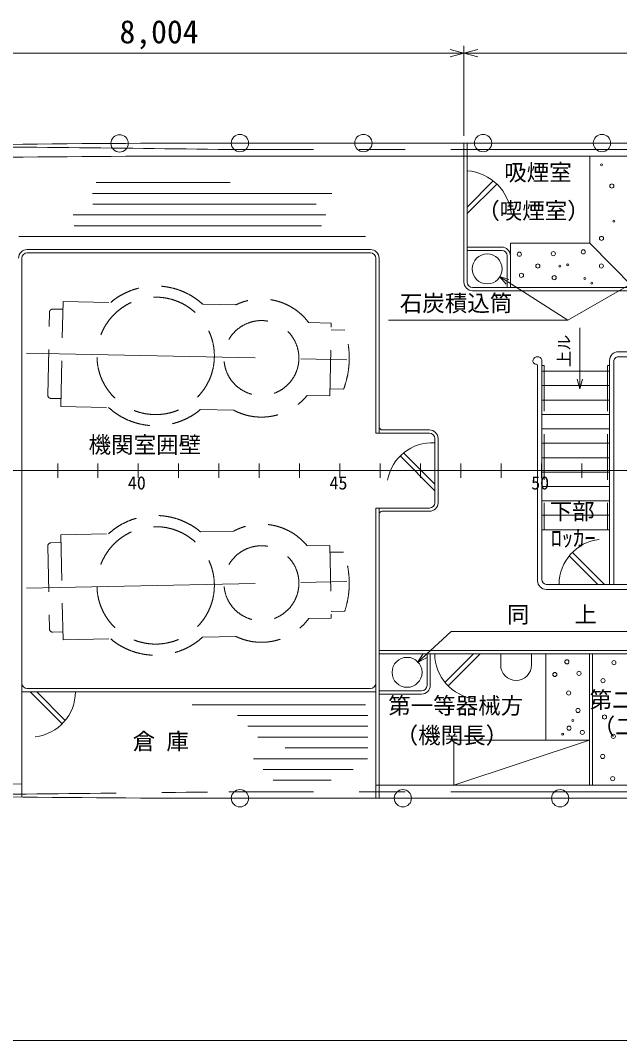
# Model space of a CAD drawing. Units: millimetres, scale not verified. Extents: x -51050 to 51050, y -29701 to 29699.
# Drawn here: x -17294 to -8974, y -13908 to 257 of the extents above; entities that cross this region are included whole.
import ezdxf
from ezdxf.enums import TextEntityAlignment as Align

# ---------------------------------------------------------------- set-up
doc = ezdxf.new("R2010")
doc.units = ezdxf.units.MM
doc.header["$LTSCALE"] = 100
doc.linetypes.add('USER1', pattern=[50.8, 31.75, -6.35, 6.35, -6.35])
doc.linetypes.add('USER2', pattern=[9.525, 6.35, -3.175])
for name, color, linetype, lineweight in [('0-2_sunpou', 7, 'Continuous', 18), ('0-3_keijou', 7, 'Continuous', 18), ('0-5_text', 7, 'Continuous', 18), ('0-6_center', 7, 'USER1', 18), ('0-7_hachi', 7, 'Continuous', 18)]:
    doc.layers.add(name, color=color, linetype=linetype, lineweight=lineweight)
doc.styles.add('ＭＳ ゴシック', font='')
doc.styles.get('ＭＳ ゴシック').set_extended_font_data('MS Gothic')

msp = doc.modelspace()

# ---------------------------------------------------------------- linework, layer by layer
at = {"layer": '0-2_sunpou'}
for p, q in [((-11135, -1346.3), (-11135, -98.2)), ((-11135, -1346.3), (-11135, -98.2)), ((-19139, -198.2), (-11135, -198.2)), ((-11135, -198.2), (-11328.2, -146.4)), ((-11135, -198.2), (-11328.2, -250)), ((-11135, -198.2), (-10941.8, -146.4)), ((-11135, -198.2), (4511, -198.2)), ((-11135, -198.2), (-10941.8, -250)), ((-16777, -5894.3), (-16777, -6094.3)), ((-16217, -5894.3), (-16217, -6094.3)), ((-15657, -5894.3), (-15657, -6094.3)), ((-15097, -5894.3), (-15097, -6094.3)), ((-14537, -5894.3), (-14537, -6094.3)), ((-13977, -5894.3), (-13977, -6094.3)), ((-13417, -5894.3), (-13417, -6094.3)), ((-12857, -5894.3), (-12857, -6094.3)), ((-12297, -5894.3), (-12297, -6094.3)), ((-11737, -5894.3), (-11737, -6094.3)), ((-11177, -5894.3), (-11177, -6094.3)), ((-10617, -5894.3), (-10617, -6094.3)), ((-10057, -5894.3), (-10057, -6094.3)), ((-9497, -5894.3), (-9497, -6094.3)), ((-42154.3, -5994.3), (36519.9, -5994.3)), ((30140, -13907.6), (-38194, -13907.6))]:
    msp.add_line(p, q, dxfattribs=at)
at = {"layer": '0-3_keijou'}
for p, q in [((2016.9, -1446.3), (-14401.2, -1446.3)), ((-11135, -3376.3), (-11135, -1446.3)), ((-11090, -1446.3), (-11090, -3376.3)), ((2016.9, -1626.3), (-14401.2, -1626.3)), ((-9387.5, -1626.3), (-9387.5, -2836.3)), ((-11090, -2334.1), (-10728.2, -1972.3)), ((-11090, -2426), (-10679.1, -2015.1)), ((-17199, -2924.3), (-12434, -2924.3)), ((-17199, -2969.3), (-12434, -2969.3)), ((-11090, -2891.3), (-10610, -2891.3)), ((-11090, -2936.3), (-10610, -2936.3)), ((-10490, -2836.3), (-10490, -3451.3)), ((-17274, -3044.3), (-17274, -5994.3)), ((-12359, -3044.3), (-12359, -5474.3)), ((-12314, -3044.3), (-12314, -5474.3)), ((-10535, -3011.3), (-10535, -3451.3)), ((-11015, -3451.3), (4466, -3451.3)), ((-11015, -3496.3), (4466, -3496.3)), ((-8993.5, -4344.3), (2196.5, -4344.3)), ((-10053.5, -4456.4), (-10053.5, -7510.6)), ((-9113.5, -4464.3), (-9113.5, -7574.3)), ((-9053.5, -4471.4), (-9053.5, -7574.3)), ((-8993.5, -4414.3), (2196.5, -4414.3)), ((-10113.5, -4534.3), (-10113.5, -7524.3)), ((-10023.5, -4534.3), (-10053.5, -4534.3)), ((-10053.5, -4614.3), (-9113.5, -4614.3)), ((-9143.5, -4534.3), (-9113.5, -4534.3)), ((-10053.5, -4814.3), (-9113.5, -4814.3)), ((-10053.5, -5014.3), (-9113.5, -5014.3)), ((-10053.5, -5214.3), (-9113.5, -5214.3)), ((-12359, -5474.3), (-11614, -5474.3)), ((-12269, -5429.3), (-11614, -5429.3)), ((-10053.5, -5414.3), (-9113.5, -5414.3)), ((-11539, -5549.3), (-11539, -5994.3)), ((-11494, -5549.3), (-11494, -5994.3)), ((-11539, -6272.7), (-12020.9, -5790.8)), ((-11539, -6180.7), (-11972.5, -5747.2)), ((-17274, -10526.7), (-17274, -5994.3)), ((-11539, -6439.3), (-11539, -5994.3)), ((-11494, -6439.3), (-11494, -5994.3)), ((-12359, -6514.3), (-11614, -6514.3)), ((-12359, -10542.3), (-12359, -6514.3)), ((-12314, -6514.3), (-12314, -6604.3)), ((-12314, -10542.3), (-12314, -6604.3)), ((-12269, -6559.3), (-11614, -6559.3)), ((-9276.2, -7574.3), (-9673.3, -7177.2)), ((-9184.3, -7574.3), (-9629.8, -7128.9)), ((-9993.5, -7574.3), (3196.5, -7574.3)), ((-9993.5, -7644.3), (3196.5, -7644.3)), ((-12314, -8492.3), (4466, -8492.3)), ((-12314, -8537.3), (4466, -8537.3)), ((-11648, -8977.3), (-11648, -8537.3)), ((-11603, -8977.3), (-11603, -8537.3)), ((-11002.4, -8537.3), (-11399.5, -8934.5)), ((-10910.4, -8537.3), (-11355.9, -8982.8)), ((-10625.3, -8537.3), (-10625.3, -8692.3)), ((-10195.3, -8537.3), (-10195.3, -8692.3)), ((-9999, -9735), (-9999, -8537.3)), ((-9394, -10362.3), (-9394, -8537.3)), ((-9349, -10362.3), (-9349, -8537.3)), ((-17274, -9064.3), (-12359, -9064.3)), ((-17199, -9019.3), (-12434, -9019.3)), ((-17160.4, -9064.3), (-16714.9, -9509.8)), ((-17068.5, -9064.3), (-16671.3, -9461.5)), ((-12314, -9052.3), (-11723, -9052.3)), ((-12314, -9097.3), (-11723, -9097.3)), ((-11274, -9735), (-9394, -9735)), ((-11274, -10362.3), (-11274, -9735)), ((2016.9, -10362.3), (-12359, -10362.3)), ((2016.9, -10542.3), (-14401.2, -10542.3))]:
    msp.add_line(p, q, dxfattribs=at)
at = {"layer": '0-3_keijou', "linetype": 'USER2'}
for p, q in [((-16732.3, -5104.5), (-16702.6, -3644.8)), ((-16702.6, -3644.8), (-16039.8, -3658.3)), ((-16914.1, -4945.8), (-16890.7, -3796)), ((-16844.8, -3752), (-16704.8, -3754.8)), ((-14762.6, -3684.4), (-14305.8, -3693.7)), ((-13291, -3939.4), (-12977.9, -3945.8)), ((-12998.5, -4955.6), (-12977.9, -3945.8)), ((-12979.9, -4040.8), (-12789.9, -4044.6)), ((-10023.5, -4534.3), (-10023.5, -6814.3)), ((-9143.5, -4534.3), (-9143.5, -6814.3)), ((-13311.6, -4949.2), (-12998.5, -4955.6)), ((-12996.6, -4860.6), (-12806.6, -4864.5)), ((-16870, -4991.7), (-16730.1, -4994.6)), ((-16732.3, -5104.5), (-16069.5, -5118)), ((-14792.3, -5144.1), (-14335.5, -5153.4)), ((-16732.3, -6884.2), (-16069.5, -6870.7)), ((-16732.3, -6884.2), (-16702.6, -8343.9)), ((-14792.3, -6844.6), (-14335.5, -6835.3)), ((-16914.1, -7042.9), (-16890.7, -8192.7)), ((-16870, -6997), (-16730.1, -6994.1)), ((-13311.6, -7039.5), (-12998.5, -7033.1)), ((-12998.5, -7033.1), (-12977.9, -8042.9)), ((-12996.6, -7128.1), (-12806.6, -7124.2)), ((-13291, -8049.3), (-12977.9, -8042.9)), ((-12979.9, -7947.9), (-12789.9, -7944.1)), ((-16844.8, -8236.7), (-16704.8, -8233.9)), ((-16702.6, -8343.9), (-16039.8, -8330.3)), ((-14762.6, -8304.3), (-14305.8, -8295))]:
    msp.add_line(p, q, dxfattribs=at)
at = {"layer": '0-3_keijou', "linetype": 'USER1'}
for p, q in [((-10053.5, -5614.3), (-9113.5, -5614.3)), ((-10053.5, -5814.3), (-9113.5, -5814.3)), ((-10053.5, -6014.3), (-9113.5, -6014.3)), ((-10053.5, -6214.3), (-9113.5, -6214.3)), ((-10053.5, -6414.3), (-9113.5, -6414.3)), ((-10053.5, -6614.3), (-9113.5, -6614.3)), ((-10053.5, -6814.3), (-9113.5, -6814.3))]:
    msp.add_line(p, q, dxfattribs=at)
at = {"layer": '0-3_keijou'}
msp.add_lwpolyline([(-10490, -2836.3), (-9387.5, -2836.3), (-8782.5, -3451.3)], dxfattribs=at)
for centre, radius in [((-15917.3, -1450.7), 120), ((-14245.9, -1446.3), 120), ((-12531.1, -1446.3), 120), ((-10869, -1446.3), 120), ((-9218.7, -1446.3), 120), ((-9223.9, -1748.3), 13.6), ((-9082, -2042.9), 28.8), ((-9053.8, -2529.8), 13.6), ((-9225.2, -2770.2), 28.8), ((-10365.6, -2989.9), 28.8), ((-9893.5, -2982.3), 28.8), ((-9478.7, -2957.4), 28.8), ((-10812.5, -3193.8), 208), ((-10336.9, -3282.2), 28.8), ((-10109.5, -3154.2), 28.8), ((-9801.9, -3156.9), 13.6), ((-9694.7, -3138.2), 13.6), ((-9226.4, -3152.3), 28.8), ((-9882.1, -3316.1), 28.8), ((-9454.7, -3326.9), 13.6), ((-9359.2, -3392.1), 13.6), ((-11925.5, -8794.8), 208), ((-9705.7, -8648.5), 28.8), ((-9052.7, -8660), 28.8), ((-9538, -8808.7), 28.8), ((-9873.4, -8824.9), 28.8), ((-9205, -8909.5), 28.8), ((-9680.7, -9080.6), 28.8), ((-9551.6, -9324), 28.8), ((-9622.8, -9461.5), 13.6), ((-9183.5, -9414), 28.8), ((-9676, -9569.7), 28.8), ((-9492.3, -9628.9), 28.8), ((-9764.7, -9653.1), 13.6), ((-9060.3, -9683.7), 28.8), ((-9209.7, -9962.4), 28.8), ((-9069.4, -10270.2), 28.8), ((-14245.9, -10542.3), 120), ((-11983.9, -10542.3), 120), ((-9799.2, -10542.3), 120)]:
    msp.add_circle(centre, radius, dxfattribs=at)
at = {"layer": '0-3_keijou', "linetype": 'USER2'}
for centre, radius in [((-15416.1, -4401.2), 815), ((-13947.2, -4431.1), 520), ((-15416.1, -7587.5), 815), ((-13947.2, -7557.6), 520)]:
    msp.add_circle(centre, radius, dxfattribs=at)
at = {"layer": '0-3_keijou'}
for centre, radius, start, end in [((-14401.2, -265046.3), 263600, 90, 92.84014), ((-14401.2, -265046.3), 263420, 90, 92.84014), ((-11141.4, -2496.1), 667.2, 4.88379, 85.58279), ((-17199, -3044.3), 120, 90, 180), ((-17199, -3044.3), 75, 90, 180), ((-12434, -3044.3), 120, 0, 90), ((-12434, -3044.3), 75, 0, 90), ((-10610, -3011.3), 120, 0, 90), ((-10610, -3011.3), 75, 0, 90), ((-11015, -3376.3), 120, 180, 270), ((-11015, -3376.3), 75, 180, 270), ((-8993.5, -4464.3), 120, 90, 180), ((-10132.9, -4473.5), 44.4, 158.81015, 270.06831), ((-10113.7, -4475.4), 63.2, 17.52537, 163.48994), ((-10132.8, -4537.5), 19.6, 9.38999, 90.06831), ((-8993.5, -4474.4), 60.1, 90, 182.88902), ((-12269, -5384.3), 45, 180, 270), ((-11614, -5549.3), 120, 0, 90), ((-11614, -5549.3), 75, 0, 90), ((-11575.4, -6236.3), 630, 86.68913, 170.09358), ((-11614, -6439.3), 120, 270, 0), ((-11614, -6439.3), 75, 270, 0), ((-12269, -6604.3), 45, 90, 180), ((-9184.3, -7574.3), 630, 96.59555, 180), ((-9986.6, -7507.8), 66.9, 177.60179, 264.11379), ((-9993.5, -7524.3), 120, 180, 270), ((-10910.4, -8537.3), 630, 180, 263.40445), ((-10410.3, -8692.3), 215, 180, 0), ((-17199, -8944.3), 75, 180, 270), ((-17160.4, -9064.3), 630, 276.59555, 0), ((-12434, -8944.3), 75, 270, 0), ((-11723, -8977.3), 120, 270, 0), ((-11723, -8977.3), 75, 270, 0), ((-14401.2, 253057.7), 263420, 267.15986, 269.37514), ((-14401.2, 253057.7), 263600, 267.15986, 270)]:
    msp.add_arc(centre, radius, start, end, dxfattribs=at)
at = {"layer": '0-3_keijou', "linetype": 'USER2'}
for centre, radius, start, end in [((-15416.1, -4401.2), 970, 47.64706, 130.01881), ((-13947.2, -4431.1), 820, 36.84691, 115.92902), ((-16845.7, -3797), 45, 88.83294, 178.83294), ((-13963.7, -4430.8), 1235.7, 339.45536, 18.21051), ((-16869.1, -4946.7), 45, 178.83294, 268.83294), ((-13947.2, -4431.1), 820, 241.73685, 320.81896), ((-15416.1, -4401.2), 970, 227.64706, 310.01881), ((-15416.1, -7587.5), 970, 49.98119, 132.35294), ((-13947.2, -7557.6), 820, 39.18104, 118.26315), ((-16869.1, -7042), 45, 91.16706, 181.16706), ((-13963.7, -7557.9), 1235.7, 341.78949, 20.54464), ((-13947.2, -7557.6), 820, 244.07098, 323.15309), ((-16845.7, -8191.7), 45, 181.16706, 271.16706), ((-15416.1, -7587.5), 970, 229.98119, 312.35294)]:
    msp.add_arc(centre, radius, start, end, dxfattribs=at)
at = {"layer": '0-5_text'}
for p, q in [((-10643.6, -3300.9), (-9692.2, -3903.6)), ((-10643.6, -3300.9), (-10548.8, -3403.8)), ((-10643.6, -3300.9), (-10510, -3342.6)), ((-8633.3, -3293.7), (-9692.2, -3903.6)), ((-12182.5, -3903.6), (-9692.2, -3903.6)), ((-9525.4, -4859.1), (-9525.4, -4010.3)), ((-9525.4, -4859.1), (-9561.6, -4724)), ((-9525.4, -4859.1), (-9489.2, -4724)), ((-11778.7, -8659), (-11310.8, -8225.9)), ((-11310.8, -8225.9), (-8213.1, -8225.9)), ((-11778.7, -8659), (-11704.1, -8540.6)), ((-11778.7, -8659), (-11654.9, -8593.8))]:
    msp.add_line(p, q, dxfattribs=at)
at = {"layer": '0-6_center'}
for p, q in [((2016.9, -1536.3), (-14401.2, -1536.3)), ((-17207.5, -4364.7), (-12477.5, -4461.1)), ((-17207.5, -7624), (-12477.5, -7527.6)), ((-11274, -10362.3), (-9394, -9735)), ((2016.9, -10452.3), (-14401.2, -10452.3))]:
    msp.add_line(p, q, dxfattribs=at)
for centre, start, end in [((-23288.3, -652742), 89.21813, 89.63496), ((-23288.3, 640753.3), 270.36504, 270.78187)]:
    msp.add_arc(centre, 651266.3, start, end, dxfattribs=at)
at = {"layer": '0-7_hachi'}
for p, q in [((-14381.6, -1994.7), (-16241, -1994.7)), ((-12970.5, -2144.7), (-16291.7, -2144.7)), ((-13187.7, -2294.7), (-16290.7, -2294.7)), ((-13053.1, -2444.7), (-16559.9, -2444.7)), ((-13112.5, -2594.7), (-16547.3, -2594.7)), ((-12501.8, -2744.7), (-17316.8, -2744.7)), ((-12501.8, -9244), (-14909.3, -9244)), ((-12469, -9394), (-14280.8, -9394)), ((-12469, -9544), (-14138, -9544)), ((-12469, -9694), (-13995.3, -9694)), ((-12469, -9844), (-13617.7, -9844)), ((-12476.3, -9994), (-14059.8, -9994)), ((-12672.1, -10144), (-13921.6, -10144)), ((-12980.4, -10294), (-13783.5, -10294))]:
    msp.add_line(p, q, dxfattribs=at)

# ---------------------------------------------------------------- texts
at = {"layer": '0-2_sunpou', "style": 'ＭＳ ゴシック'}
for s, height, p in [('8,004', 322.6, (-15918.3, -158.8)), ('40', 183.3, (-15802.4, -6310.8)), ('45', 183.3, (-13002.4, -6310.8)), ('50', 183.3, (-10202.4, -6310.8))]:
    msp.add_text(s, height=height, dxfattribs=at).set_placement(p, align=Align.BOTTOM_LEFT)
at = {"layer": '0-5_text', "style": 'ＭＳ ゴシック'}
for s, p in [('吸煙室', (-10576.5, -2036.9)), ('（喫煙室）', (-10950.4, -2568.4)), ('石炭積込筒', (-12025.7, -3852.8)), ('機関室囲壁', (-16347.4, -5818.4)), ('下部', (-9945, -6741.5)), ('ﾛｯｶｰ', (-9931.6, -7114.2)), ('同\u3000\u3000上', (-10538.7, -8175.1)), ('第二等器械方', (-9390, -9359.6)), ('第一等器械方', (-12187.7, -9440.2)), ('（二等機関士）', (-9348.1, -9728.7)), ('倉 庫', (-15735.5, -9937.1)), ('（機関長）', (-12083.4, -9852.4))]:
    msp.add_text(s, height=229.1, dxfattribs=at).set_placement(p, align=Align.BOTTOM_LEFT)
msp.add_text('上ル', height=165, rotation=90, dxfattribs=at).set_placement((-9611.8, -4555.6), align=Align.BOTTOM_LEFT)

doc.saveas('drawing.dxf')
